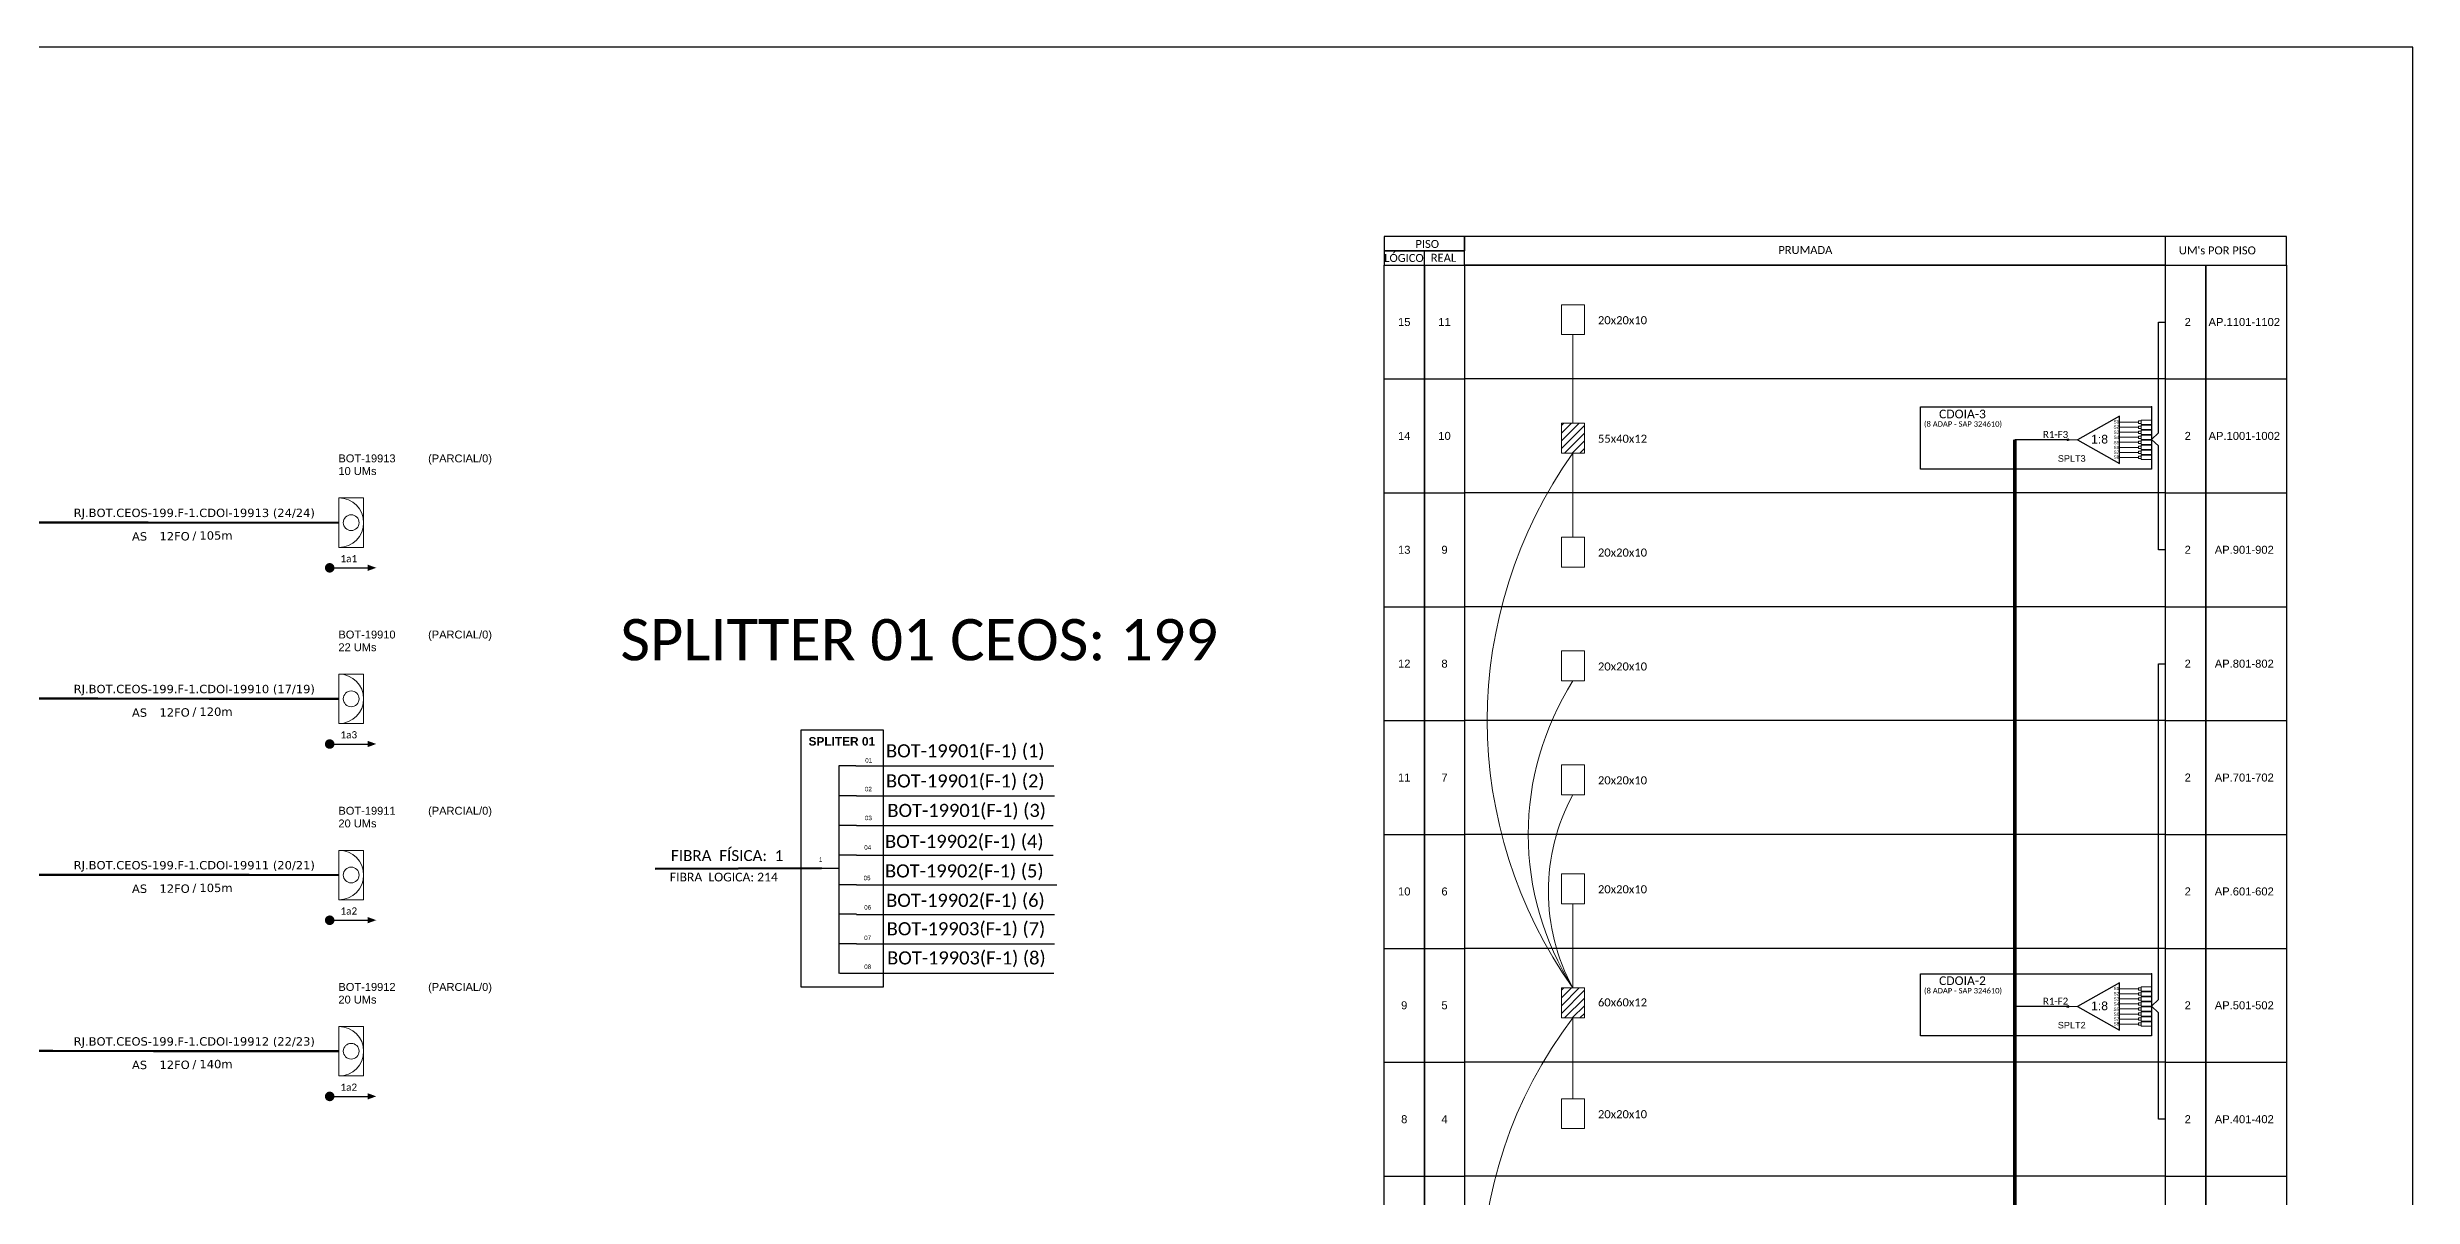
# Model space of a CAD drawing. Header units: millimetres. Extents: x -23646 to 21534, y -8869 to 15196.
# Drawn here: x -23352 to -22808, y 14931 to 15196 of the extents above; entities that cross this region are included whole.
import ezdxf
from ezdxf.enums import TextEntityAlignment as Align

# ---------------------------------------------------------------- set-up
doc = ezdxf.new("R2010")
doc.units = ezdxf.units.MM
doc.header["$LTSCALE"] = 0.03
for name, color, linetype, lineweight in [("20.0-LEGENDA DOS CDO'S", 1, 'Continuous', 0), ('20.1-CDO_INTERIOR', 1, 'Continuous', 0), ('40.1-ETIQUETAS', 1, 'Continuous', 20)]:
    doc.layers.add(name, color=color, linetype=linetype, lineweight=lineweight)
for name, color, linetype in [('CAP a instalar', 1, 'FENCELINE1'), ('SETA', 7, 'Continuous'), ('texto', 255, 'Continuous'), ('UNIFILAR', 7, 'Continuous')]:
    doc.layers.add(name, color=color, linetype=linetype)
doc.styles.add('ARIAL', font='arial.ttf')
doc.styles.add('MtXpl_Calibri', font='calibri.ttf')
doc.styles.add('siredit', font='verdana.ttf')
doc.styles.get("Standard").update_dxf_attribs({"font": 'arial.ttf'})
doc.styles.add('WMF-Calibri0', font='calibri.ttf')
doc.linetypes.add('FENCELINE1', pattern='A,0.25,-0.1,[133,ltypeshp.shx,S=0.1,R=0,X=-0.1,Y=0],-0.1,1', length=1.45)

# ---------------------------------------------------------------- blocks, each defined once
blk = doc.blocks.new('ETIQUETA_RS5F')
at = {"layer": '40.1-ETIQUETAS', "color": 0, "style": 'siredit'}
blk.add_text('/', height=1.5, dxfattribs=at).set_placement((1.55, -1.95), align=Align.MIDDLE_RIGHT)
for tag, p in [('ETIQUETA_R_PRIMARIA', (1.18, 4.1)), ('ETIQUETA_R_SECUNDARIA', (1.18, 2.1)), ('F_ATIVAS/F_MORTAS', (1.11, -4.24))]:
    blk.add_attdef(tag, text='', height=1.5, dxfattribs=at).set_placement(p, align=Align.MIDDLE_CENTER)
for tag, p in [('TIPO_CABO', (-6.62, -2.12)), ('CAP_CABO', (0.37, -2.09))]:
    blk.add_attdef(tag, text='', height=1.5, dxfattribs=at).set_placement(p, align=Align.MIDDLE_RIGHT)
blk.add_attdef('METROS', text='', height=1.5, dxfattribs=at).set_placement((2.11, -1.95), align=Align.MIDDLE_LEFT)
for tag, p in [('FUSÃO_1', (0.82, -8.39)), ('FUSÃO_2', (0.82, -10.6)), ('FUSÃO_3', (0.82, -12.93)), ('FUSÃO_4', (0.82, -15.14)), ('FUSÃO_5', (0.82, -17.16))]:
    blk.add_attdef(tag, text='', height=1.5, dxfattribs=at).set_placement(p, align=Align.CENTER)
blk = doc.blocks.new('CDOI_INT')
at = {"layer": '20.1-CDO_INTERIOR', "color": 0, "lineweight": 18}
blk.add_lwpolyline([(4.25, -4.25), (4.25, 4.25), (0, 4.25), (0, -4.25)], close=True, dxfattribs=at)
blk.add_circle((2.12, 0), 1.36, dxfattribs=at)
blk.add_arc((0, 0), 4.25, 270, 90, dxfattribs=at)
at = {"layer": "20.0-LEGENDA DOS CDO'S", "color": 0, "style": 'ARIAL'}
for tag, p in [('CDO_N', (-0.08, 10.38)), ('SURVEY', (-0.08, 8.2)), ('SPLITER_1', (21.18, 10.38)), ('SPLITER_2', (21.19, 8.68)), ('SAP', (-0.08, 6.23)), ('1:XX', (5.94, -2.22)), ('UMS', (5.94, -4.24))]:
    blk.add_attdef(tag, p, '', height=1.36, dxfattribs=at)
blk.add_attdef('FIBRAS_UTILIZADAS', text='', height=1.36, dxfattribs=at).set_placement((15.34, 10.38), align=Align.CENTER)
blk = doc.blocks.new('A$C415C251F')
at = {"color": 3}
blk.add_point((0, 0), dxfattribs=at)
blk = doc.blocks.new('SPLT_1-8_SC-APC')
at = {"color": 1}
blk.add_lwpolyline([(-7.37, -2.1), (-17.04, -7.55), (-7.37, -13), (-7.37, -2.1)], dxfattribs=at)
at = {"color": 3, "lineweight": 0}
for points in [[(-2.99, -3.51), (-7.37, -3.51)], [(-7.37, -4.66), (-2.99, -4.66)], [(-2.41, -3.02), (-2.41, -4)], [(-2.41, -3.02), (0, -3.02)], [(-2.41, -4), (0, -4)], [(-2.41, -4.17), (-2.41, -5.16)], [(-2.41, -4.17), (0, -4.17)], [(-2.41, -5.16), (0, -5.16)], [(-2.41, -5.32), (-2.41, -6.31)], [(-2.41, -5.32), (0, -5.32)], [(-7.37, -5.82), (-2.99, -5.82)], [(-7.37, -6.97), (-2.99, -6.97)], [(-7.37, -8.12), (-2.99, -8.12)], [(-7.37, -9.28), (-2.99, -9.28)], [(-7.37, -10.43), (-2.99, -10.43)], [(-2.41, -6.31), (0, -6.31)], [(-2.41, -6.48), (-2.41, -7.46)], [(-2.41, -6.48), (0, -6.48)], [(-2.41, -7.46), (0, -7.46)], [(-2.41, -7.63), (-2.41, -8.62)], [(-2.41, -7.63), (0, -7.63)], [(-2.41, -8.62), (0, -8.62)], [(-2.41, -8.78), (-2.41, -9.77)], [(-2.41, -8.78), (0, -8.78)], [(-2.41, -9.77), (0, -9.77)], [(-2.41, -9.94), (-2.41, -10.92)], [(-2.41, -9.94), (0, -9.94)], [(-7.37, -11.58), (-2.99, -11.58)], [(-2.41, -10.92), (0, -10.92)], [(-2.41, -11.09), (-2.41, -12.08)], [(-2.41, -11.09), (0, -11.09)], [(-2.41, -12.08), (0, -12.08)]]:
    blk.add_lwpolyline(points, dxfattribs=at)
for points in [[(-2.99, -3.22), (-2.41, -3.22), (-2.41, -3.8), (-2.99, -3.8)], [(-2.99, -4.38), (-2.41, -4.38), (-2.41, -4.95), (-2.99, -4.95)], [(-2.99, -5.53), (-2.41, -5.53), (-2.41, -6.1), (-2.99, -6.1)], [(-2.99, -6.68), (-2.41, -6.68), (-2.41, -7.26), (-2.99, -7.26)], [(-2.99, -7.84), (-2.41, -7.84), (-2.41, -8.41), (-2.99, -8.41)], [(-2.99, -8.99), (-2.41, -8.99), (-2.41, -9.56), (-2.99, -9.56)], [(-2.99, -10.14), (-2.41, -10.14), (-2.41, -10.72), (-2.99, -10.72)], [(-2.99, -11.3), (-2.41, -11.3), (-2.41, -11.87), (-2.99, -11.87)]]:
    blk.add_lwpolyline(points, close=True, dxfattribs=at)
at = {"color": 1, "lineweight": 0}
blk.add_lwpolyline([(-17.04, -7.55), (-19.26, -7.55)], dxfattribs=at)
at = {"color": 1, "style": 'ARIAL'}
for s, height, p in [('S1', 0.75, (-8.74, -3.78)), ('S2', 0.75, (-8.74, -4.97)), ('S3', 0.75, (-8.74, -6.18)), ('1:8', 2, (-13.91, -8.4)), ('S4', 0.75, (-8.74, -7.36)), ('S5', 0.75, (-8.74, -8.57)), ('S6', 0.75, (-8.74, -9.69)), ('S7', 0.75, (-8.74, -10.78)), ('S8', 0.75, (-8.74, -11.9))]:
    blk.add_text(s, height=height, dxfattribs=at).set_placement(p)

msp = doc.modelspace()

# ---------------------------------------------------------------- hatches: boundary and pattern name
h = msp.add_hatch()
h.set_pattern_fill('ANSI31', color=1, scale=10)
h.set_pattern_definition([(45, (-35190.904, 13326.2791), (-0.88388348, 0.88388348), [])])
h.paths.add_polyline_path([(-22998.08, 15109.27), (-23003.38, 15109.27), (-23003.38, 15102.38), (-22998.08, 15102.38)])
h = msp.add_hatch(color=3)
h.dxf.hatch_style = 1
edge = h.paths.add_edge_path()
edge.add_arc((-22886.95, 15105.45), 0.205, 0, 360)
h = msp.add_hatch()
h.set_pattern_fill('ANSI31', color=1, scale=10)
h.set_pattern_definition([(45, (-35190.904, 13196.369), (-0.88388348, 0.88388348), [])])
h.paths.add_polyline_path([(-22998.08, 14979.36), (-23003.38, 14979.36), (-23003.38, 14972.47), (-22998.08, 14972.47)])
h = msp.add_hatch(color=3)
h.dxf.hatch_style = 1
edge = h.paths.add_edge_path()
edge.add_arc((-22886.95, 14975.09), 0.205, 0, 360)

# ---------------------------------------------------------------- linework, layer by layer
at = {"color": 0}
for p, q in [((-23044.15, 15145.63), (-23034.89, 15145.63)), ((-23044.15, 15119.44), (-23044.15, 15145.63)), ((-23034.89, 15145.63), (-23034.89, 15119.44)), ((-23034.89, 15145.63), (-23025.63, 15145.63)), ((-23034.89, 15119.44), (-23034.89, 15145.63)), ((-22864.47, 15145.63), (-23025.63, 15145.63)), ((-23025.63, 15145.63), (-23025.63, 15119.44)), ((-22864.47, 15145.63), (-22855.21, 15145.63)), ((-22864.47, 15119.44), (-22864.47, 15145.63)), ((-22855.21, 15145.63), (-22836.69, 15145.63)), ((-22855.21, 15119.44), (-22855.21, 15145.63)), ((-22855.21, 15145.63), (-22855.21, 15119.44)), ((-22836.69, 15145.63), (-22836.69, 15119.44)), ((-23044.15, 15119.44), (-23034.89, 15119.44)), ((-23044.15, 15093.24), (-23044.15, 15119.44)), ((-23034.89, 15119.44), (-23034.89, 15093.24)), ((-23034.89, 15119.44), (-23025.63, 15119.44)), ((-23034.89, 15093.24), (-23034.89, 15119.44)), ((-22864.47, 15119.44), (-23025.63, 15119.44)), ((-23025.63, 15119.44), (-23025.63, 15093.24)), ((-22864.47, 15119.44), (-22855.21, 15119.44)), ((-22864.47, 15093.24), (-22864.47, 15119.44)), ((-22855.21, 15119.44), (-22836.69, 15119.44)), ((-22855.21, 15093.24), (-22855.21, 15119.44)), ((-22855.21, 15119.44), (-22855.21, 15093.24)), ((-22836.69, 15119.44), (-22836.69, 15093.24)), ((-23044.15, 15093.24), (-23034.89, 15093.24)), ((-23044.15, 15067.05), (-23044.15, 15093.24)), ((-23034.89, 15093.24), (-23034.89, 15067.05)), ((-23034.89, 15093.24), (-23025.63, 15093.24)), ((-23034.89, 15067.05), (-23034.89, 15093.24)), ((-22864.47, 15093.24), (-23025.63, 15093.24)), ((-23025.63, 15093.24), (-23025.63, 15067.05)), ((-22864.47, 15093.24), (-22855.21, 15093.24)), ((-22864.47, 15067.05), (-22864.47, 15093.24)), ((-22855.21, 15093.24), (-22836.69, 15093.24)), ((-22855.21, 15067.05), (-22855.21, 15093.24)), ((-22855.21, 15093.24), (-22855.21, 15067.05)), ((-22836.69, 15093.24), (-22836.69, 15067.05)), ((-23044.15, 15067.05), (-23034.89, 15067.05)), ((-23044.15, 15040.85), (-23044.15, 15067.05)), ((-23034.89, 15067.05), (-23034.89, 15040.85)), ((-23034.89, 15067.05), (-23025.63, 15067.05)), ((-23034.89, 15040.85), (-23034.89, 15067.05)), ((-22864.47, 15067.05), (-23025.63, 15067.05)), ((-23025.63, 15067.05), (-23025.63, 15040.85)), ((-22864.47, 15067.05), (-22855.21, 15067.05)), ((-22864.47, 15040.85), (-22864.47, 15067.05)), ((-22855.21, 15067.05), (-22836.69, 15067.05)), ((-22855.21, 15040.85), (-22855.21, 15067.05)), ((-22855.21, 15067.05), (-22855.21, 15040.85)), ((-22836.69, 15067.05), (-22836.69, 15040.85)), ((-23044.15, 15040.85), (-23034.89, 15040.85)), ((-23044.15, 15014.66), (-23044.15, 15040.85)), ((-23034.89, 15040.85), (-23034.89, 15014.66)), ((-23034.89, 15040.85), (-23025.63, 15040.85)), ((-23034.89, 15014.66), (-23034.89, 15040.85)), ((-22864.47, 15040.85), (-23025.63, 15040.85)), ((-23025.63, 15040.85), (-23025.63, 15014.66)), ((-22864.47, 15040.85), (-22855.21, 15040.85)), ((-22864.47, 15014.66), (-22864.47, 15040.85)), ((-22855.21, 15040.85), (-22836.69, 15040.85)), ((-22855.21, 15014.66), (-22855.21, 15040.85)), ((-22855.21, 15040.85), (-22855.21, 15014.66)), ((-22836.69, 15040.85), (-22836.69, 15014.66)), ((-23044.15, 15014.66), (-23034.89, 15014.66)), ((-23044.15, 14988.46), (-23044.15, 15014.66)), ((-23034.89, 15014.66), (-23034.89, 14988.46)), ((-23034.89, 15014.66), (-23025.63, 15014.66)), ((-23034.89, 14988.46), (-23034.89, 15014.66)), ((-22864.47, 15014.66), (-23025.63, 15014.66)), ((-23025.63, 15014.66), (-23025.63, 14988.46)), ((-22864.47, 15014.66), (-22855.21, 15014.66)), ((-22864.47, 14988.46), (-22864.47, 15014.66)), ((-22855.21, 15014.66), (-22836.69, 15014.66)), ((-22855.21, 14988.46), (-22855.21, 15014.66)), ((-22855.21, 15014.66), (-22855.21, 14988.46)), ((-22836.69, 15014.66), (-22836.69, 14988.46)), ((-23044.15, 14988.46), (-23034.89, 14988.46)), ((-23044.15, 14962.27), (-23044.15, 14988.46)), ((-23034.89, 14988.46), (-23034.89, 14962.27)), ((-23034.89, 14988.46), (-23025.63, 14988.46)), ((-23034.89, 14962.27), (-23034.89, 14988.46)), ((-22864.47, 14988.46), (-23025.63, 14988.46)), ((-23025.63, 14988.46), (-23025.63, 14962.27)), ((-22864.47, 14988.46), (-22855.21, 14988.46)), ((-22864.47, 14962.27), (-22864.47, 14988.46)), ((-22855.21, 14988.46), (-22836.69, 14988.46)), ((-22855.21, 14962.27), (-22855.21, 14988.46)), ((-22855.21, 14988.46), (-22855.21, 14962.27)), ((-22836.69, 14988.46), (-22836.69, 14962.27)), ((-23044.15, 14962.27), (-23034.89, 14962.27)), ((-23044.15, 14936.07), (-23044.15, 14962.27)), ((-23034.89, 14962.27), (-23034.89, 14936.07)), ((-23034.89, 14962.27), (-23025.63, 14962.27)), ((-23034.89, 14936.07), (-23034.89, 14962.27)), ((-22864.47, 14962.27), (-23025.63, 14962.27)), ((-23025.63, 14962.27), (-23025.63, 14936.07)), ((-22864.47, 14962.27), (-22855.21, 14962.27)), ((-22864.47, 14936.07), (-22864.47, 14962.27)), ((-22855.21, 14962.27), (-22836.69, 14962.27)), ((-22855.21, 14936.07), (-22855.21, 14962.27)), ((-22855.21, 14962.27), (-22855.21, 14936.07)), ((-22836.69, 14962.27), (-22836.69, 14936.07)), ((-23044.15, 14936.07), (-23034.89, 14936.07)), ((-23044.15, 14909.88), (-23044.15, 14936.07)), ((-23034.89, 14936.07), (-23034.89, 14909.88)), ((-23034.89, 14936.07), (-23025.63, 14936.07)), ((-23034.89, 14909.88), (-23034.89, 14936.07)), ((-22864.47, 14936.07), (-23025.63, 14936.07)), ((-23025.63, 14936.07), (-23025.63, 14909.88)), ((-22864.47, 14936.07), (-22855.21, 14936.07)), ((-22864.47, 14909.88), (-22864.47, 14936.07)), ((-22855.21, 14936.07), (-22836.69, 14936.07)), ((-22855.21, 14909.88), (-22855.21, 14936.07)), ((-22855.21, 14936.07), (-22855.21, 14909.88)), ((-22836.69, 14936.07), (-22836.69, 14909.88))]:
    msp.add_line(p, q, dxfattribs=at)
msp.add_lwpolyline([(-23646.21, 14601.73), (-22807.65, 14601.73), (-22807.65, 15195.73), (-23646.21, 15195.73), (-23646.21, 14601.73)])
for points in [[(-23044.15, 15148.92), (-23025.63, 15148.92), (-23025.63, 15152.21), (-23044.15, 15152.21)], [(-23044.15, 15145.63), (-23025.63, 15145.63), (-23025.63, 15148.92), (-23044.15, 15148.92)]]:
    msp.add_lwpolyline(points, close=True, dxfattribs=at)
for points in [[(-23034.89, 15145.63), (-23034.89, 15148.92)], [(-23025.63, 15145.63), (-22836.69, 15145.63), (-22836.69, 15152.21), (-23025.63, 15152.21), (-23025.63, 15152.21), (-23025.63, 15148.92)], [(-22864.48, 15145.63), (-22864.48, 15152.21)]]:
    msp.add_lwpolyline(points, dxfattribs=at)
at = {"color": 0, "lineweight": 0}
for points in [[(-23003.38, 15136.52), (-22998.08, 15136.52), (-22998.08, 15129.63), (-23003.38, 15129.63)], [(-23003.38, 15083.08), (-22998.08, 15083.08), (-22998.08, 15076.18), (-23003.38, 15076.18)], [(-23003.38, 15056.88), (-22998.08, 15056.88), (-22998.08, 15049.99), (-23003.38, 15049.99)], [(-23003.38, 15030.69), (-22998.08, 15030.69), (-22998.08, 15023.79), (-23003.38, 15023.79)], [(-23003.38, 15005.63), (-22998.08, 15005.63), (-22998.08, 14998.73), (-23003.38, 14998.73)], [(-23003.38, 14953.89), (-22998.08, 14953.89), (-22998.08, 14947), (-23003.38, 14947)]]:
    msp.add_lwpolyline(points, close=True, dxfattribs=at)
at = {"color": 3}
for points in [[(-22864.47, 15080.15), (-22866.12, 15080.15), (-22866.12, 15104.02), (-22867.68, 15105.53), (-22866.12, 15107.04), (-22866.12, 15132.54), (-22864.47, 15132.54)], [(-22864.47, 14949.17), (-22866.12, 14949.17), (-22866.12, 14973.67), (-22867.68, 14975.17), (-22866.12, 14976.68), (-22866.12, 15053.95), (-22864.47, 15053.95)]]:
    msp.add_lwpolyline(points, dxfattribs=at)
at = {"color": 1, "lineweight": 0}
for points in [[(-23003.38, 15109.27), (-22998.08, 15109.27), (-22998.08, 15102.38), (-23003.38, 15102.38)], [(-23003.38, 14979.36), (-22998.08, 14979.36), (-22998.08, 14972.47), (-23003.38, 14972.47)]]:
    msp.add_lwpolyline(points, close=True, dxfattribs=at)
at = {"color": 1}
for points in [[(-22920.81, 15112.99), (-22867.68, 15112.99), (-22867.68, 15098.68), (-22920.81, 15098.68)], [(-22920.81, 14982.64), (-22867.68, 14982.64), (-22867.68, 14968.32), (-22920.81, 14968.32)]]:
    msp.add_lwpolyline(points, close=True, dxfattribs=at)
at = {"color": 5, "const_width": 0.8}
msp.add_lwpolyline([(-22899.11, 15105.45), (-22899.11, 14740.66)], dxfattribs=at)
at = {"color": 5}
for points in [[(-22887.15, 15105.45), (-22899.11, 15105.45)], [(-22887.15, 14975.09), (-22899.11, 14975.09)]]:
    msp.add_lwpolyline(points, dxfattribs=at)
for points in [[(-23287.14, 15075.99, 1.1, 1.1, 1), (-23286.04, 15075.99, 1.1, 1.1, 1)], [(-23287.14, 15035.46, 1.1, 1.1, 1), (-23286.04, 15035.46, 1.1, 1.1, 1)], [(-23287.14, 14994.93, 1.1, 1.1, 1), (-23286.04, 14994.93, 1.1, 1.1, 1)], [(-23287.14, 14954.41, 1.1, 1.1, 1), (-23286.04, 14954.41, 1.1, 1.1, 1)]]:
    msp.add_lwpolyline(points, format="xyseb", close=True)
at = {"color": 7}
msp.add_lwpolyline([(-23178.26, 14979.61), (-23159.25, 14979.61), (-23159.25, 15038.63), (-23178.26, 15038.63)], close=True, dxfattribs=at)
at = {"color": 3}
for centre in [(-22886.95, 15105.45), (-22886.95, 14975.09)]:
    msp.add_circle(centre, 0.205, dxfattribs=at)
at = {"layer": 'CAP a instalar', "color": 3, "lineweight": 0}
for points in [[(-23000.73, 15109.27), (-23000.73, 15129.63)], [(-23000.73, 15102.38), (-23000.73, 15083.08)], [(-23000.73, 14979.36), (-23000.73, 14998.73)], [(-23000.73, 14972.47), (-23000.73, 14953.89)]]:
    msp.add_lwpolyline(points, dxfattribs=at)
at = {"layer": 'CAP a instalar', "color": 251, "linetype": 'FENCELINE1', "ltscale": 7, "const_width": 0.513}
for points in [[(-23371.97, 15086.41), (-23284.47, 15086.38)], [(-23359.88, 15045.93), (-23284.47, 15045.86)], [(-23362.33, 15005.41), (-23284.47, 15005.33)], [(-23371.96, 14964.89), (-23284.47, 14964.8)]]:
    msp.add_lwpolyline(points, dxfattribs=at)
at = {"layer": 'CAP a instalar', "color": 3, "lineweight": 0}
for centre, radius, start, end in [((-22914.55, 15040.87), 105.87, 144.4832, 215.5168), ((-22945.14, 15014.67), 65.86, 147.575, 212.425), ((-22959.81, 15001.58), 46.57, 151.5068, 208.4932), ((-22919.12, 14910.07), 102.73, 142.6016, 217.3984)]:
    msp.add_arc(centre, radius, start, end, dxfattribs=at)
at = {"layer": 'SETA'}
for points in [[(-23286.59, 15075.99), (-23277.13, 15075.99)], [(-23286.59, 15035.46), (-23277.13, 15035.46)], [(-23286.59, 14994.93), (-23277.13, 14994.93)], [(-23286.59, 14954.41), (-23277.13, 14954.41)]]:
    msp.add_lwpolyline(points, dxfattribs=at)
for points in [[(-23277.89, 15076.74), (-23275.88, 15076), (-23277.89, 15075.27)], [(-23277.89, 15036.21), (-23275.88, 15035.48), (-23277.89, 15034.74)], [(-23277.89, 14995.68), (-23275.88, 14994.95), (-23277.89, 14994.22)], [(-23277.89, 14955.16), (-23275.88, 14954.42), (-23277.89, 14953.69)]]:
    msp.add_solid(points, dxfattribs=at)
at = {"layer": 'UNIFILAR', "color": 7, "linetype": 'Continuous'}
for p, q in [((-23169.49, 15030.45), (-23169.49, 14982.67)), ((-23165.63, 15030.45), (-23169.49, 15030.45)), ((-23165.43, 15023.53), (-23169.3, 15023.53)), ((-23165.43, 15016.72), (-23169.3, 15016.72)), ((-23173.51, 15006.88), (-23169.51, 15006.88)), ((-23165.43, 15009.88), (-23169.3, 15009.88)), ((-23165.43, 15003.1), (-23169.3, 15003.1)), ((-23165.43, 14996.32), (-23169.3, 14996.32)), ((-23165.43, 14989.51), (-23169.3, 14989.51)), ((-23165.43, 14982.72), (-23169.3, 14982.72))]:
    msp.add_line(p, q, dxfattribs=at)
at = {"layer": 'UNIFILAR', "color": 10, "linetype": 'Continuous'}
for p, q in [((-23165.63, 15030.45), (-23120.12, 15030.43)), ((-23165.43, 15023.53), (-23119.92, 15023.52)), ((-23165.43, 15016.74), (-23120.26, 15016.73)), ((-23165.43, 15009.89), (-23120.26, 15009.89)), ((-23165.43, 15003.1), (-23119.4, 15003.09)), ((-23165.43, 14996.29), (-23119.92, 14996.28)), ((-23165.43, 14989.52), (-23119.92, 14989.52)), ((-23165.43, 14982.74), (-23120.12, 14982.73))]:
    msp.add_line(p, q, dxfattribs=at)
at = {"layer": 'UNIFILAR', "color": 1, "linetype": 'Continuous', "lineweight": 60}
msp.add_line((-23173.51, 15006.88), (-23211.77, 15006.75), dxfattribs=at)

# ---------------------------------------------------------------- block references
at = {"color": 3}
for name, p in [('SPLT_1-8_SC-APC', (-22867.68, 15112.99)), ('A$C415C251F', (-22867.68, 15112.99)), ('SPLT_1-8_SC-APC', (-22867.68, 14982.64)), ('A$C415C251F', (-22867.68, 14982.64))]:
    msp.add_blockref(name, p, dxfattribs=at)
at = {"layer": '40.1-ETIQUETAS', "color": 251}
ref = msp.add_blockref('CDOI_INT', (-23284.47, 15086.38), dxfattribs=dict(at, xscale=1.336957873303117, yscale=1.336957873303117, zscale=1.336957873303117))
ref.add_attrib('CDO_N', 'BOT-19913', (-23284.58, 15100.26), dxfattribs={"layer": "20.0-LEGENDA DOS CDO'S", "color": 0, "height": 1.819, "style": 'ARIAL'})
ref.add_attrib('FIBRAS_UTILIZADAS', '(PARCIAL/0)', (-23263.96, 15100.26), dxfattribs={"layer": "20.0-LEGENDA DOS CDO'S", "color": 0, "height": 1.8186, "style": 'ARIAL'})
ref.add_attrib('SURVEY', '10 UMs', (-23284.58, 15097.35), dxfattribs={"layer": "20.0-LEGENDA DOS CDO'S", "color": 0, "height": 1.819, "style": 'ARIAL'})
ref = msp.add_blockref('ETIQUETA_RS5F', (-23319.25, 15085.94), dxfattribs=dict(at, xscale=1.283039976607909, yscale=1.283039976607909, zscale=1.283039976607909))
ref.add_attrib('ETIQUETA_R_SECUNDARIA', 'RJ.BOT.CEOS-199.F-1.CDOI-19913 (24/24)', dxfattribs={"color": 0, "height": 1.9246, "style": 'siredit'}).set_placement((-23317.73, 15088.64), align=Align.MIDDLE_CENTER)
ref.add_attrib('TIPO_CABO', 'AS ', dxfattribs={"color": 0, "height": 1.925, "style": 'siredit'}).set_placement((-23327.73, 15083.23), align=Align.MIDDLE_RIGHT)
ref.add_attrib('CAP_CABO', '12FO', dxfattribs={"color": 0, "height": 1.925, "style": 'siredit'}).set_placement((-23318.77, 15083.26), align=Align.MIDDLE_RIGHT)
ref.add_attrib('METROS', '105m', dxfattribs={"color": 0, "height": 1.925, "style": 'siredit'}).set_placement((-23316.54, 15083.44), align=Align.MIDDLE_LEFT)
ref = msp.add_blockref('CDOI_INT', (-23284.47, 15045.86), dxfattribs=dict(at, xscale=1.336957873303117, yscale=1.336957873303117, zscale=1.336957873303117))
ref.add_attrib('CDO_N', 'BOT-19910', (-23284.58, 15059.74), dxfattribs={"layer": "20.0-LEGENDA DOS CDO'S", "color": 0, "height": 1.819, "style": 'ARIAL'})
ref.add_attrib('FIBRAS_UTILIZADAS', '(PARCIAL/0)', (-23263.96, 15059.74), dxfattribs={"layer": "20.0-LEGENDA DOS CDO'S", "color": 0, "height": 1.8186, "style": 'ARIAL'})
ref.add_attrib('SURVEY', '22 UMs', (-23284.58, 15056.82), dxfattribs={"layer": "20.0-LEGENDA DOS CDO'S", "color": 0, "height": 1.819, "style": 'ARIAL'})
ref = msp.add_blockref('ETIQUETA_RS5F', (-23319.25, 15045.42), dxfattribs=dict(at, xscale=1.283039976607909, yscale=1.283039976607909, zscale=1.283039976607909))
ref.add_attrib('ETIQUETA_R_SECUNDARIA', 'RJ.BOT.CEOS-199.F-1.CDOI-19910 (17/19)', dxfattribs={"color": 0, "height": 1.9246, "style": 'siredit'}).set_placement((-23317.73, 15048.12), align=Align.MIDDLE_CENTER)
ref.add_attrib('TIPO_CABO', 'AS ', dxfattribs={"color": 0, "height": 1.925, "style": 'siredit'}).set_placement((-23327.73, 15042.7), align=Align.MIDDLE_RIGHT)
ref.add_attrib('CAP_CABO', '12FO', dxfattribs={"color": 0, "height": 1.925, "style": 'siredit'}).set_placement((-23318.77, 15042.73), align=Align.MIDDLE_RIGHT)
ref.add_attrib('METROS', '120m', dxfattribs={"color": 0, "height": 1.925, "style": 'siredit'}).set_placement((-23316.54, 15042.91), align=Align.MIDDLE_LEFT)
ref = msp.add_blockref('CDOI_INT', (-23284.47, 15005.33), dxfattribs=dict(at, xscale=1.336957873303117, yscale=1.336957873303117, zscale=1.336957873303117))
ref.add_attrib('CDO_N', 'BOT-19911', (-23284.58, 15019.21), dxfattribs={"layer": "20.0-LEGENDA DOS CDO'S", "color": 0, "height": 1.819, "style": 'ARIAL'})
ref.add_attrib('FIBRAS_UTILIZADAS', '(PARCIAL/0)', (-23263.96, 15019.21), dxfattribs={"layer": "20.0-LEGENDA DOS CDO'S", "color": 0, "height": 1.8186, "style": 'ARIAL'})
ref.add_attrib('SURVEY', '20 UMs', (-23284.58, 15016.29), dxfattribs={"layer": "20.0-LEGENDA DOS CDO'S", "color": 0, "height": 1.819, "style": 'ARIAL'})
ref = msp.add_blockref('ETIQUETA_RS5F', (-23319.25, 15004.89), dxfattribs=dict(at, xscale=1.283039976607909, yscale=1.283039976607909, zscale=1.283039976607909))
ref.add_attrib('ETIQUETA_R_SECUNDARIA', 'RJ.BOT.CEOS-199.F-1.CDOI-19911 (20/21)', dxfattribs={"color": 0, "height": 1.9246, "style": 'siredit'}).set_placement((-23317.73, 15007.59), align=Align.MIDDLE_CENTER)
ref.add_attrib('TIPO_CABO', 'AS ', dxfattribs={"color": 0, "height": 1.925, "style": 'siredit'}).set_placement((-23327.73, 15002.18), align=Align.MIDDLE_RIGHT)
ref.add_attrib('CAP_CABO', '12FO', dxfattribs={"color": 0, "height": 1.925, "style": 'siredit'}).set_placement((-23318.77, 15002.2), align=Align.MIDDLE_RIGHT)
ref.add_attrib('METROS', '105m', dxfattribs={"color": 0, "height": 1.925, "style": 'siredit'}).set_placement((-23316.54, 15002.38), align=Align.MIDDLE_LEFT)
ref = msp.add_blockref('CDOI_INT', (-23284.47, 14964.8), dxfattribs=dict(at, xscale=1.336957873303117, yscale=1.336957873303117, zscale=1.336957873303117))
ref.add_attrib('CDO_N', 'BOT-19912', (-23284.58, 14978.68), dxfattribs={"layer": "20.0-LEGENDA DOS CDO'S", "color": 0, "height": 1.819, "style": 'ARIAL'})
ref.add_attrib('FIBRAS_UTILIZADAS', '(PARCIAL/0)', (-23263.96, 14978.68), dxfattribs={"layer": "20.0-LEGENDA DOS CDO'S", "color": 0, "height": 1.8186, "style": 'ARIAL'})
ref.add_attrib('SURVEY', '20 UMs', (-23284.58, 14975.77), dxfattribs={"layer": "20.0-LEGENDA DOS CDO'S", "color": 0, "height": 1.819, "style": 'ARIAL'})
ref = msp.add_blockref('ETIQUETA_RS5F', (-23319.25, 14964.36), dxfattribs=dict(at, xscale=1.283039976607909, yscale=1.283039976607909, zscale=1.283039976607909))
ref.add_attrib('ETIQUETA_R_SECUNDARIA', 'RJ.BOT.CEOS-199.F-1.CDOI-19912 (22/23)', dxfattribs={"color": 0, "height": 1.9246, "style": 'siredit'}).set_placement((-23317.73, 14967.06), align=Align.MIDDLE_CENTER)
ref.add_attrib('TIPO_CABO', 'AS ', dxfattribs={"color": 0, "height": 1.925, "style": 'siredit'}).set_placement((-23327.73, 14961.65), align=Align.MIDDLE_RIGHT)
ref.add_attrib('CAP_CABO', '12FO', dxfattribs={"color": 0, "height": 1.925, "style": 'siredit'}).set_placement((-23318.77, 14961.68), align=Align.MIDDLE_RIGHT)
ref.add_attrib('METROS', '140m', dxfattribs={"color": 0, "height": 1.925, "style": 'siredit'}).set_placement((-23316.54, 14961.86), align=Align.MIDDLE_LEFT)

# ---------------------------------------------------------------- texts
at = {"color": 0, "style": 'WMF-Calibri0'}
for s, height, p in [('  LÓGICO', 1.84, (-23045.41, 15146.35)), ('     PISO', 1.84, (-23040.18, 15149.57)), ('    REAL', 1.84, (-23036, 15146.39)), ('PRUMADA', 1.84, (-22953.5, 15148.18)), ("UM's POR PISO", 1.84, (-22861.41, 15148.09)), ('20x20x10', 1.854, (-22994.98, 15132.02)), ('55x40x12', 1.854, (-22994.98, 15104.77)), ('20x20x10', 1.854, (-22994.98, 15078.58)), ('20x20x10', 1.854, (-22994.98, 15052.38)), ('20x20x10', 1.854, (-22994.98, 15026.19)), ('20x20x10', 1.854, (-22994.98, 15001.13)), ('60x60x12', 1.854, (-22994.98, 14975.11)), ('20x20x10', 1.854, (-22994.98, 14949.39))]:
    msp.add_text(s, height=height, dxfattribs=at).set_placement(p)
at = {"color": 0, "style": 'ARIAL'}
for s, p in [('15', (-23039.52, 15132.54)), ('11', (-23030.26, 15132.54)), ('2', (-22859.37, 15132.54)), ('AP.1101-1102', (-22846.37, 15132.54)), ('14', (-23039.52, 15106.34)), ('10', (-23030.26, 15106.34)), ('2', (-22859.37, 15106.34)), ('AP.1001-1002', (-22846.37, 15106.34)), ('13', (-23039.52, 15080.15)), ('9', (-23030.26, 15080.15)), ('2', (-22859.37, 15080.15)), ('AP.901-902', (-22846.37, 15080.15)), ('12', (-23039.52, 15053.95)), ('8', (-23030.26, 15053.95)), ('2', (-22859.37, 15053.95)), ('AP.801-802', (-22846.37, 15053.95)), ('11', (-23039.52, 15027.76)), ('7', (-23030.26, 15027.76)), ('2', (-22859.37, 15027.76)), ('AP.701-702', (-22846.37, 15027.76)), ('10', (-23039.52, 15001.56)), ('6', (-23030.26, 15001.56)), ('2', (-22859.37, 15001.56)), ('AP.601-602', (-22846.37, 15001.56)), ('9', (-23039.52, 14975.37)), ('5', (-23030.26, 14975.37)), ('2', (-22859.37, 14975.37)), ('AP.501-502', (-22846.37, 14975.37)), ('8', (-23039.52, 14949.17)), ('4', (-23030.26, 14949.17)), ('2', (-22859.37, 14949.17)), ('AP.401-402', (-22846.37, 14949.17))]:
    msp.add_text(s, height=1.84, dxfattribs=at).set_placement(p, align=Align.MIDDLE_CENTER)
at = {"color": 1, "ltscale": 6, "style": 'WMF-Calibri0'}
for p in [(-22911.04, 15108.46), (-22911.04, 14978.1)]:
    msp.add_text('(8 ADAP - SAP 324610)', height=1.25, dxfattribs=at).set_placement(p, align=Align.CENTER)
for s, p in [('CDOIA-3', (-22916.55, 15110.38)), ('CDOIA-2', (-22916.55, 14980.03))]:
    msp.add_text(s, height=2, dxfattribs=at).set_placement(p)
at = {"color": 5, "style": 'WMF-Calibri0'}
for s, p in [('R1-F3', (-22892.65, 15105.87)), ('R1-F2', (-22892.65, 14975.52))]:
    msp.add_text(s, height=1.6, dxfattribs=at).set_placement(p)
at = {"color": 0, "ltscale": 6, "style": 'ARIAL'}
for s, p in [('SPLT3', (-22886.04, 15100.4)), ('SPLT2', (-22886.04, 14970.05))]:
    msp.add_text(s, height=1.5, dxfattribs=at).set_placement(p, align=Align.CENTER)
at = {"char_height": 1.65, "width": 27.8947, "attachment_point": 5, "style": 'ARIAL'}
for s, insert in [('\\C7;\\fCalibri|b0|i0|c0|p34;1a1', (-23282.2, 15078.11)), ('\\C7;\\fCalibri|b0|i0|c0|p34;1a3', (-23282.2, 15037.58)), ('\\C7;\\fCalibri|b0|i0|c0|p34;1a2', (-23282.2, 14997.05)), ('\\C7;\\fCalibri|b0|i0|c0|p34;1a2', (-23282.2, 14956.53))]:
    msp.add_mtext(s, dxfattribs=dict(at, insert=insert))
at = {"layer": 'texto', "color": 1, "lineweight": 0, "style": 'MtXpl_Calibri'}
for s, p in [('BOT-19902(F-1) (4)', (-23158.9, 15011.56)), ('BOT-19902(F-1) (5)', (-23158.9, 15004.77)), ('BOT-19902(F-1) (6)', (-23158.64, 14998))]:
    msp.add_text(s, height=3.0175, dxfattribs=at).set_placement(p)
at = {"layer": 'texto'}
for s, insert, char_height, width, attachment_point in [('{\\fCalibri|b0|i0|c0|p34;\\C7;SPLITTER 01 CEOS: 199}', (-23151.04, 15059.4), 9.504, 144.8326, 5), ('{\\fArial|b1|i0|c0|p34;\\H1x;\\C10;SPLITER 01}', (-23168.84, 15036.07), 1.9528, 19.008, 5), ('{\\fCalibri|b0|i0|c0|p34;\\C7;BOT-19901(F-1) (1)}', (-23158.67, 15035.41), 3.0175, 74.1359, 1), ('\\C7;\\fArial|b0|i0|;\\H1.0273588255048;01 ', (-23162.66, 15031.7), 1.9528, 3.9163, 5), ('\\C7;\\fCalibri|b0|i0|c0|p34;BOT-19901(F-1) (2)', (-23158.68, 15028.49), 3.0175, 74.1359, 1), ('\\C7;\\fArial|b0|i0|;\\H1.0273588255048;02 ', (-23162.72, 15025.1), 1.9528, 4.134, 5), ('{\\fCalibri|b0|i0|c0|p34;\\C7;BOT-19901(F-1) (3)}', (-23158.36, 15021.7), 3.0175, 74.1359, 1), ('\\C7;\\fArial|b0|i0|;\\H1.0273588255048;03 ', (-23162.72, 15018.45), 1.9528, 3.8016, 5), ('\\C7;\\fCalibri|b0|i0|c0|p34;FIBRA  FÍSICA:  1', (-23195.2, 15009.79), 2.5145, 38.016, 5), ('\\C7;\\fArial|b0|i0|;\\H1.0273588255048;04 ', (-23162.89, 15011.69), 1.9528, 4.134, 5), ('\\C7;\\fCalibri|b0|i0|c0|p34;FIBRA  LOGICA: 214', (-23195.96, 15004.85), 2.0117, 38.016, 5), ('\\C7;\\fArial|b0|i0|;\\H1.0273588255048;1', (-23173.69, 15008.88), 1.9528, 1.9343, 5), ('\\C7;\\fArial|b0|i0|;\\H1.0273588255048;05 ', (-23163.03, 15004.64), 1.9528, 5.0844, 5), ('\\C7;\\fArial|b0|i0|;\\H1.0273588255048;06 ', (-23162.89, 14997.89), 1.9528, 4.134, 5), ('\\C7;\\fCalibri|b0|i0|c0|p34;BOT-19903(F-1) (7)', (-23158.52, 14994.48), 3.0175, 73.6832, 1), ('\\C7;\\fArial|b0|i0|;\\H1.0273588255048;07 ', (-23162.89, 14990.89), 1.9528, 4.134, 5), ('\\C7;\\fArial|b0|i0|;\\H1.0273588255048;08 ', (-23162.89, 14984.23), 1.9528, 4.134, 5), ('\\C7;\\fCalibri|b0|i0|c0|p34;BOT-19903(F-1) (8)', (-23158.42, 14987.78), 3.0175, 92.5624, 1)]:
    msp.add_mtext(s, dxfattribs=dict(at, insert=insert, char_height=char_height, width=width, attachment_point=attachment_point))

doc.saveas('drawing.dxf')
